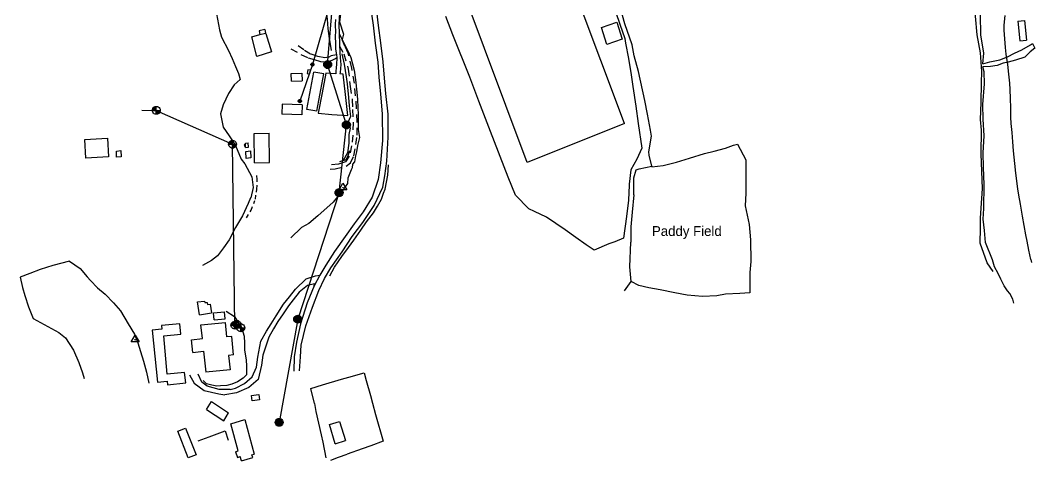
# Model space of a CAD drawing. Extents: x 324241 to 324894, y 3048252 to 3048939.
# Drawn here: x 324241 to 324882, y 3048252 to 3048531 of the extents above; entities that cross this region are included whole.
import ezdxf
from ezdxf.enums import TextEntityAlignment as Align

# ---------------------------------------------------------------- set-up
doc = ezdxf.new("R2010")
doc.units = 0
doc.header["$MEASUREMENT"] = 0
for name, pattern in [('89', [0]), ('93', [0]), ('COUNTY_BOUNDARY_1', [15, 2.5, -2, 2, -2, 2, -2, 2.5]), ('CROSSED_LINE', [0]), ('GEOGRAPHICAL', [12.5, 4.5, -3.5, 4.5])]:
    doc.linetypes.add(name, pattern=pattern)
for name, color, linetype in [('BOUNDARY', 255, 'Continuous'), ('BUILDING', 255, 'Continuous'), ('DEFAULT', 255, 'Continuous'), ('Drainage', 255, 'Continuous'), ('ELECTRIC', 255, 'Continuous'), ('RELIEF', 255, 'Continuous'), ('SEWERAGE', 255, 'Continuous'), ('SURVEY', 255, 'Continuous'), ('TELECOM', 255, 'Continuous'), ('WATER', 255, 'Continuous')]:
    doc.layers.add(name, color=color, linetype=linetype)
doc.layers.add('ROAD', color=6, linetype='Continuous', lineweight=30)

# ---------------------------------------------------------------- blocks, each defined once
blk = doc.blocks.new('035')
at = {"color": 0, "linetype": 'Continuous'}
for p, q in [((-0.5, -0.29), (0, 0.58)), ((-0.03, 0), (-0.02, 0.02)), ((-0.02, -0.02), (-0.03, 0)), ((-0.03, 0), (0.03, 0)), ((-0.02, 0.02), (0, 0.03)), ((0.02, 0.02), (-0.02, -0.02)), ((-0.02, 0.02), (0.02, -0.02)), ((0, 0.58), (0.5, -0.29)), ((0, 0.03), (0.02, 0.02)), ((0, -0.03), (0, 0.03)), ((0.02, 0.02), (0.03, 0)), ((0.03, 0), (0.02, -0.02)), ((0.5, -0.29), (-0.5, -0.29)), ((0, -0.03), (-0.02, -0.02)), ((0.02, -0.02), (0, -0.03))]:
    blk.add_line(p, q, dxfattribs=at)
blk = doc.blocks.new('048')
at = {"color": 0, "linetype": 'Continuous'}
for p, q in [((0, 0.5), (-0.5, 0)), ((-0.5, 0), (-0.48, 0.13)), ((-0.48, -0.13), (-0.5, 0)), ((-0.5, 0), (0.5, 0)), ((-0.48, 0.13), (-0.43, 0.25)), ((0, 0.13), (-0.48, 0.13)), ((-0.43, 0.25), (-0.35, 0.35)), ((-0.43, 0), (-0.43, 0.25)), ((-0.43, 0.25), (0, 0.25)), ((-0.35, 0.35), (-0.25, 0.43)), ((0, 0.35), (-0.35, 0)), ((-0.35, 0), (-0.35, 0.35)), ((-0.35, 0.35), (0, 0.35)), ((-0.25, 0.43), (-0.13, 0.48)), ((-0.25, 0), (-0.25, 0.43)), ((-0.25, 0.43), (0, 0.43)), ((0, 0.25), (-0.25, 0)), ((-0.13, 0.48), (0, 0.5)), ((-0.13, 0.48), (-0.13, 0)), ((-0.13, 0), (0, 0.13)), ((0, 0.5), (0.13, 0.48)), ((0, -0.5), (0, 0.5)), ((0.13, 0), (0, -0.13)), ((0, -0.25), (0.25, 0)), ((0.35, 0), (0, -0.35)), ((0, -0.5), (0.5, 0)), ((0.13, 0.48), (0.25, 0.43)), ((0.13, -0.48), (0.13, 0)), ((0.25, 0.43), (0.35, 0.35)), ((0.25, 0), (0.25, -0.43)), ((0.35, 0.35), (0.43, 0.25)), ((0.35, -0.35), (0.35, 0)), ((0.43, 0.25), (0.48, 0.13)), ((0.43, 0), (0.43, -0.25)), ((0.48, 0.13), (0.5, 0)), ((0.5, 0), (0.48, -0.13)), ((-0.43, -0.25), (-0.48, -0.13)), ((-0.35, -0.35), (-0.43, -0.25)), ((-0.25, -0.43), (-0.35, -0.35)), ((-0.13, -0.48), (-0.25, -0.43)), ((0, -0.5), (-0.13, -0.48)), ((0, -0.13), (0.48, -0.13)), ((0.43, -0.25), (0, -0.25)), ((0, -0.35), (0.35, -0.35)), ((0.25, -0.43), (0, -0.43)), ((0.13, -0.48), (0, -0.5)), ((0.25, -0.43), (0.13, -0.48)), ((0.35, -0.35), (0.25, -0.43)), ((0.43, -0.25), (0.35, -0.35)), ((0.48, -0.13), (0.43, -0.25))]:
    blk.add_line(p, q, dxfattribs=at)
blk = doc.blocks.new('S038')
at = {"color": 0, "linetype": 'Continuous'}
for p, q in [((-0.5, 0), (0, 0.5)), ((-0.5, 0), (-0.48, 0.13)), ((-0.48, -0.13), (-0.5, 0)), ((0, -0.5), (-0.5, 0)), ((-0.5, 0), (0.5, 0)), ((-0.48, -0.13), (0.13, 0.48)), ((-0.48, 0.13), (-0.43, 0.25)), ((0.13, -0.48), (-0.48, 0.13)), ((-0.48, 0.13), (0.48, 0.13)), ((0.25, 0.43), (-0.43, -0.25)), ((-0.43, 0.25), (-0.35, 0.35)), ((0.43, 0.25), (-0.43, 0.25)), ((-0.43, 0.25), (0.25, -0.43)), ((-0.35, 0.35), (-0.25, 0.43)), ((-0.35, -0.35), (0.35, 0.35)), ((0.35, -0.35), (-0.35, 0.35)), ((-0.35, 0.35), (0.35, 0.35)), ((-0.35, -0.35), (-0.35, 0.35)), ((-0.25, 0.43), (-0.13, 0.48)), ((0.43, -0.25), (-0.25, 0.43)), ((-0.25, 0.43), (-0.25, -0.43)), ((-0.25, -0.43), (0.43, 0.25)), ((-0.13, 0.48), (0, 0.5)), ((-0.13, -0.48), (-0.13, 0.48)), ((-0.13, 0.48), (0.48, -0.13)), ((0.48, 0.13), (-0.13, -0.48)), ((0, 0.5), (0.13, 0.48)), ((0.5, 0), (0, 0.5)), ((0, 0.5), (0, -0.5)), ((0, -0.5), (0.5, 0)), ((0.13, 0.48), (0.25, 0.43)), ((0.13, 0.48), (0.13, -0.48)), ((0.25, 0.43), (0.35, 0.35)), ((0.25, -0.43), (0.25, 0.43)), ((0.35, 0.35), (0.43, 0.25)), ((0.35, 0.35), (0.35, -0.35)), ((0.43, 0.25), (0.48, 0.13)), ((0.48, 0.13), (0.5, 0)), ((0.5, 0), (0.48, -0.13)), ((-0.43, -0.25), (-0.48, -0.13)), ((0.48, -0.13), (-0.48, -0.13)), ((-0.35, -0.35), (-0.43, -0.25)), ((-0.43, -0.25), (0.43, -0.25)), ((-0.25, -0.43), (-0.35, -0.35)), ((0.35, -0.35), (-0.35, -0.35)), ((-0.13, -0.48), (-0.25, -0.43)), ((0, -0.5), (-0.13, -0.48)), ((0.13, -0.48), (0, -0.5)), ((0.25, -0.43), (0.13, -0.48)), ((0.35, -0.35), (0.25, -0.43)), ((0.43, -0.25), (0.35, -0.35)), ((0.48, -0.13), (0.43, -0.25))]:
    blk.add_line(p, q, dxfattribs=at)

msp = doc.modelspace()

# ---------------------------------------------------------------- linework, layer by layer
at = {"layer": 'BOUNDARY', "color": 3, "linetype": 'Continuous'}
msp.add_line((324622.87, 3048465.27, 2560.26), (324582.57, 3048572.6, 2562.01), dxfattribs=at)
at = {"layer": 'BOUNDARY', "color": 3, "linetype": '93'}
for p, q in [((324640.07, 3048438.31, 2560.24), (324640.23, 3048437.82, 2560.21)), ((324628.86, 3048420.16, 2560.17), (324628.85, 3048430.91, 2560.22)), ((324879.96, 3048379.23, 2558.37), (324880.35, 3048377.25, 2558.32)), ((324622.85, 3048359.44, 2559.43), (324627.05, 3048365.3, 2559.48)), ((324426.62, 3048288.1, 2564.2), (324427.65, 3048283.09, 2564.26)), ((324432.03, 3048263.54, 2564.8), (324433.97, 3048253.71, 2564.98))]:
    msp.add_line(p, q, dxfattribs=at)
at = {"layer": 'BOUNDARY', "color": 3, "linetype": 'CROSSED_LINE'}
for points in [[(324569.38, 3048596.12, 2562.45), (324574.2, 3048597.83, 2562.65), (324579.97, 3048599.73, 2562.44), (324584.66, 3048590.53, 2562.58), (324587.94, 3048583.67, 2562.3), (324591.29, 3048576.75, 2562.13), (324598, 3048573.09, 2562), (324600.64, 3048572.53, 2561.95), (324604.59, 3048569.18, 2561.91), (324605.98, 3048565.7, 2561.77), (324610.45, 3048554.38, 2561.68), (324614.68, 3048543.75, 2561.62), (324619.85, 3048528.24, 2561.25), (324623.05, 3048519.04, 2561.15), (324623.43, 3048516.22, 2561), (324625.39, 3048506.44, 2560.83), (324627.03, 3048496.03, 2560.73), (324628.04, 3048488.74, 2560.61), (324629.93, 3048476.3, 2560.79), (324631.58, 3048465.28, 2560.65), (324633.78, 3048449.79, 2560.38), (324630.58, 3048442.84, 2560.25)], [(324630.58, 3048442.84, 2560.25), (324626.81, 3048435.98, 2560.02), (324625.78, 3048426.98, 2560.22), (324625.78, 3048426.33, 2560.19), (324625.34, 3048416.87, 2560.86), (324624.09, 3048406.39, 2559.79), (324622.23, 3048392.78, 2559.89), (324616.71, 3048390.51, 2559.86), (324612.89, 3048389.25, 2560.07), (324603.63, 3048385.07, 2559.98), (324598.63, 3048388.54, 2560.03), (324592.15, 3048393.12, 2559.97), (324585.37, 3048398.09, 2560.08), (324573.42, 3048405.97, 2560.06), (324566.01, 3048409.7, 2560.4), (324562.41, 3048411.41, 2560.36), (324553.89, 3048419.96, 2560.61), (324549.25, 3048431.33, 2560.73), (324538.08, 3048460.16, 2561.08), (324530.73, 3048479.56, 2561.34), (324524.93, 3048494.74, 2561.84), (324514.18, 3048521.42, 2562.07), (324509.76, 3048532.95, 2562.33)]]:
    msp.add_polyline3d(points, dxfattribs=at)
at = {"layer": 'BOUNDARY', "color": 3, "linetype": 'Continuous'}
for points in [[(324622.87, 3048465.27, 2560.26), (324561.32, 3048440.59, 2560.56), (324520.79, 3048549.11, 2562.45), (324582.57, 3048572.6, 2562.01)], [(324353.1, 3048264.39, 2583.42), (324359.99, 3048267.02, 2583.38), (324370.14, 3048270.85, 2583.27), (324372.05, 3048264.92, 2583.38)]]:
    msp.add_polyline3d(points, dxfattribs=at)
at = {"layer": 'BOUNDARY', "color": 3, "linetype": '93'}
for points in [[(324628.85, 3048430.91, 2560.22), (324630.31, 3048436.05, 2560.21), (324632.09, 3048436.73, 2560.51), (324640.07, 3048438.31, 2560.24), (324638.36, 3048445.32, 2560.34), (324638.15, 3048447.48, 2560.45), (324639.85, 3048457.34, 2560.36), (324639.21, 3048461.21, 2560.46), (324637.5, 3048471.32, 2560.52), (324635.78, 3048479.91, 2560.61), (324631.63, 3048498.19, 2560.54), (324629.02, 3048508.19, 2560.74), (324627.67, 3048515.16, 2561.04), (324622.97, 3048528.34, 2560.98), (324619.74, 3048540.52, 2561.13)], [(324879.96, 3048379.23, 2558.37), (324878.75, 3048385.08, 2558.4), (324877.55, 3048390.93, 2558.47), (324876.84, 3048394.81, 2558.49), (324875.75, 3048400.74, 2558.51), (324874.68, 3048406.59, 2558.59), (324873.35, 3048414.34, 2558.58), (324872.39, 3048420.04, 2558.72), (324871.66, 3048424.06, 2558.78), (324870.4, 3048433.94, 2558.84), (324869.8, 3048440.04, 2558.77), (324869, 3048447.99, 2558.56), (324868.56, 3048453.78, 2558.74), (324868.07, 3048459.69, 2559.01), (324867.55, 3048465.38, 2558.98), (324867.28, 3048469.25, 2559.07), (324867.18, 3048475.24, 2558.94), (324867, 3048481.16, 2558.89), (324866.86, 3048486.81, 2558.97), (324866.59, 3048490.94, 2558.91), (324866.02, 3048496.59, 2559.03), (324865.45, 3048502.77, 2559.16), (324864.32, 3048509.28, 2559.53), (324863.94, 3048513.42, 2559.47), (324863.52, 3048519, 2559.29), (324863.08, 3048524.31, 2559.52), (324862.97, 3048527.53, 2559.53), (324863.68, 3048533.65, 2559.45)], [(324640.23, 3048437.82, 2560.21), (324647.28, 3048438.83, 2560.01), (324655.85, 3048440.84, 2559.97), (324663.98, 3048443.42, 2560.02), (324673.5, 3048446.27, 2559.84), (324679.69, 3048447.84, 2559.76), (324686.78, 3048449.7, 2559.51), (324691.92, 3048451.57, 2559.51), (324694.38, 3048452.21, 2559.35), (324699.71, 3048442.33, 2559.01), (324699.55, 3048432.86, 2558.9), (324699.6, 3048421.21, 2558.9), (324699.28, 3048413.27, 2558.67), (324701.72, 3048401.4, 2558.81), (324702.48, 3048391.76, 2558.04), (324702.79, 3048377.98, 2558.21), (324702.05, 3048370.92, 2558.01), (324702.08, 3048358.07, 2559.21), (324695.9, 3048357.75, 2558.52), (324686.65, 3048357.2, 2558.93), (324681.27, 3048356.32, 2558.91), (324672.1, 3048355.75, 2558.98), (324662.47, 3048356.61, 2559.02), (324654.74, 3048358.16, 2559.36), (324645.44, 3048360.13, 2559.53), (324638.34, 3048361.31, 2559.5), (324631.92, 3048362.76, 2559.7), (324627.05, 3048365.3, 2559.48), (324626.14, 3048374.61, 2559.72), (324626.82, 3048390.26, 2559.89)], [(324442.69, 3048441.35, 2578.41), (324446.69, 3048442.48, 2577.84), (324448.05, 3048445.03, 2577.36), (324449.03, 3048448.17, 2577.15)], [(324628.86, 3048420.16, 2560.17), (324627.66, 3048409.11, 2559.99), (324626.78, 3048400, 2560.03), (324626.82, 3048390.26, 2559.89)], [(324426.62, 3048288.1, 2564.2), (324424.51, 3048297.63, 2564.45), (324431.71, 3048299.88, 2563.88), (324443.71, 3048303.41, 2563.33), (324448.53, 3048304.82, 2563.08), (324458.19, 3048307.46, 2562.72), (324459.32, 3048302.75, 2562.62), (324462.1, 3048293.08, 2562.74), (324463.41, 3048288.21, 2562.79), (324465.36, 3048281.14, 2562.94), (324470.09, 3048264.2, 2563.46), (324462.35, 3048261.39, 2563.82), (324456.83, 3048259.44, 2564.08), (324447.4, 3048256.1, 2564.53)], [(324427.65, 3048283.09, 2564.26), (324429.3, 3048275.71, 2564.56), (324430.97, 3048268.29, 2564.78), (324432.03, 3048263.54, 2564.8)], [(324437.04, 3048252.23, 2564.94), (324441.92, 3048254.21, 2564.73), (324447.4, 3048256.1, 2564.53)]]:
    msp.add_polyline3d(points, dxfattribs=at)
at = {"layer": 'BUILDING', "color": 12, "linetype": 'Continuous'}
for p, q in [((324395.22, 3048524.86, 2576.63), (324391.63, 3048523.96, 2576.63)), ((324412.24, 3048492.07, 2575.73), (324412.01, 3048496.88, 2576.36)), ((324412.24, 3048492.07, 2575.73), (324418.91, 3048492.39, 2576.23)), ((324352.69, 3048352.47, 2583.11), (324357.11, 3048352.93, 2582.05)), ((324353.93, 3048344.28, 2583.24), (324352.69, 3048352.47, 2583.11)), ((324370.12, 3048341.78, 2582.98), (324369.69, 3048346.18, 2583.02)), ((324353.93, 3048344.28, 2583.24), (324361.58, 3048345.53, 2583.13)), ((324363.23, 3048341.13, 2583.33), (324370.12, 3048341.78, 2582.98)), ((324354.86, 3048337.86, 2583.28), (324370.37, 3048339.35, 2583.3)), ((324331.3, 3048330.9, 2583.15), (324342.13, 3048331.93, 2583.06)), ((324373.33, 3048309.39, 2582.86), (324357.93, 3048307.92, 2582.94)), ((324358.46, 3048284.4, 2583.66), (324369.39, 3048277.2, 2582.45)), ((324369.39, 3048277.2, 2582.45), (324372.41, 3048282.11, 2581.35)), ((324345.19, 3048272.52, 2583.27), (324351.77, 3048255.51, 2584.15)), ((324439.8, 3048262.65, 2563.91), (324436.14, 3048274.83, 2563.84)), ((324439.8, 3048262.65, 2563.91), (324446.24, 3048264.59, 2563.88)), ((324351.77, 3048255.51, 2584.15), (324346.87, 3048253.62, 2583.27)), ((324380.5, 3048251.88, 2583.12), (324379.65, 3048254.53, 2584.26)), ((324380.5, 3048251.88, 2583.12), (324387.64, 3048254.01, 2582.23)), ((324387.12, 3048255.63, 2582.23), (324388.63, 3048256.08, 2582.23)), ((324387.64, 3048254.01, 2582.23), (324387.12, 3048255.63, 2582.23))]:
    msp.add_line(p, q, dxfattribs=at)
for points in [[(324608.27, 3048526.14, 2561.2), (324617.9, 3048529.38, 2561.2), (324621.37, 3048518.65, 2561.16)], [(324621.37, 3048518.65, 2561.16), (324611.75, 3048515.41, 2561.15), (324608.27, 3048526.14, 2561.2)], [(324871.64, 3048530.02, 2559.96), (324875.91, 3048530.52, 2559.87), (324877.2, 3048518.09, 2559.87)], [(324871.64, 3048530.02, 2559.96), (324872.93, 3048517.58, 2559.9), (324877.2, 3048518.09, 2559.87)], [(324390.26, 3048507.81, 2576.48), (324387.18, 3048520.12, 2576.63), (324392.21, 3048521.63, 2576.63)], [(324395.22, 3048524.86, 2576.63), (324395.8, 3048522.53, 2576.84), (324395.97, 3048522.25, 2576.82), (324399.61, 3048510.63, 2576.48), (324390.26, 3048507.81, 2576.48)], [(324391.63, 3048523.96, 2576.63), (324392.21, 3048521.63, 2576.63), (324395.8, 3048522.53, 2576.84)], [(324412.01, 3048496.88, 2576.36), (324418.68, 3048497.19, 2576.23), (324418.91, 3048492.39, 2576.23)], [(324428.21, 3048473.08, 2576.23), (324421.89, 3048474.25, 2576.23), (324426.26, 3048497.89, 2575.94)], [(324428.21, 3048473.08, 2576.23), (324432.58, 3048496.72, 2575.9), (324426.26, 3048497.89, 2575.94)], [(324418.9, 3048477.23, 2576.38), (324406.3, 3048477.65, 2576.45), (324406.1, 3048471.26, 2576.89)], [(324418.9, 3048477.23, 2576.38), (324418.69, 3048470.83, 2576.38), (324406.1, 3048471.26, 2576.89)], [(324281.36, 3048455.15, 2585.84), (324295.68, 3048456, 2584.91), (324296.39, 3048444.29, 2585.05)], [(324296.39, 3048444.29, 2585.05), (324282.07, 3048443.44, 2585.84), (324281.36, 3048455.15, 2585.84)], [(324388.83, 3048440.47, 2579.47), (324388.64, 3048459.06, 2579.17), (324398.06, 3048459.15, 2579.17)], [(324388.83, 3048440.47, 2579.47), (324398.26, 3048440.55, 2579.44), (324398.06, 3048459.15, 2579.17)], [(324357.11, 3048352.93, 2582.05), (324357.33, 3048351.94, 2582.11), (324358.8, 3048352.02, 2582.12), (324359, 3048350.81, 2582.21), (324360.74, 3048350.99, 2582.4), (324361.58, 3048345.53, 2583.13)], [(324363.23, 3048341.13, 2583.33), (324362.79, 3048345.53, 2583.33), (324369.69, 3048346.18, 2583.02)], [(324342.13, 3048331.93, 2583.06), (324341.55, 3048338.6, 2583.1), (324330.02, 3048337.57, 2583.22), (324330.22, 3048335.15, 2583.18), (324324.05, 3048334.57, 2583.24), (324327.37, 3048301.57, 2584.39), (324333.51, 3048302.33, 2583.17), (324333.7, 3048299.97, 2583.15), (324345.3, 3048301.09, 2582.93), (324344.51, 3048307.74, 2582.76), (324333.49, 3048306.69, 2583.2), (324331.3, 3048330.9, 2583.15)], [(324349.7, 3048320.46, 2582.88), (324348.93, 3048328.45, 2582.94), (324355.77, 3048329.16, 2583.03), (324354.86, 3048337.86, 2583.28)], [(324375.52, 3048318.84, 2582.88), (324374.48, 3048330.5, 2582.82), (324371.26, 3048330.24, 2583.29), (324370.37, 3048339.35, 2583.3)], [(324349.7, 3048320.46, 2582.88), (324356.53, 3048321.17, 2582.88), (324357.93, 3048307.92, 2582.94)], [(324375.52, 3048318.84, 2582.88), (324372.31, 3048318.58, 2582.88), (324373.33, 3048309.39, 2582.86)], [(324358.46, 3048284.4, 2583.66), (324361.49, 3048289.32, 2583.66), (324372.41, 3048282.11, 2581.35)], [(324373.8, 3048275.26, 2583.36), (324382.64, 3048277.9, 2583.36), (324388.63, 3048256.08, 2582.23)], [(324436.14, 3048274.83, 2563.84), (324442.57, 3048276.77, 2563.84), (324446.24, 3048264.59, 2563.88)], [(324346.87, 3048253.62, 2583.27), (324340.29, 3048270.63, 2583.27), (324345.19, 3048272.52, 2583.27)], [(324376.82, 3048257.53, 2583.23), (324378.53, 3048258.04, 2583.23), (324373.8, 3048275.26, 2583.36)], [(324376.82, 3048257.53, 2583.23), (324377.94, 3048254.02, 2584.26), (324379.65, 3048254.53, 2584.26)]]:
    msp.add_polyline3d(points, dxfattribs=at)
at = {"layer": 'BUILDING', "color": 16, "linetype": 'Continuous'}
msp.add_polyline3d([(324436.42, 3048368.97, 2565.8), (324439.45, 3048374.41, 2565.8), (324444.08, 3048381.2, 2565.83), (324448.29, 3048386.83, 2565.75), (324451.64, 3048391.46, 2565.7), (324456.09, 3048397.84, 2565.67), (324459.66, 3048403.17, 2565.63), (324464.08, 3048408.75, 2565.53), (324466.51, 3048412.92, 2565.54), (324469.02, 3048417.43, 2565.41), (324470.34, 3048421.27, 2565.32), (324471.43, 3048423.75, 2565.35), (324472.3, 3048428.15, 2565.24), (324473.14, 3048432.55, 2565.23), (324473.63, 3048439.18, 2564.99)], dxfattribs=at)
at = {"layer": 'DEFAULT', "color": 9, "linetype": 'Continuous'}
for points in [[(324383.13, 3048450.16, 2579.24), (324383.07, 3048452.84, 2579.23), (324384.85, 3048453.08, 2579.38)], [(324383.13, 3048450.16, 2579.24), (324384.91, 3048450.4, 2579.24), (324384.85, 3048453.08, 2579.38)]]:
    msp.add_polyline3d(points, dxfattribs=at)
at = {"layer": 'Drainage', "color": 5, "linetype": 'Continuous'}
for points in [[(324848.96, 3048498.26, 2557.1), (324848.17, 3048510.14, 2557.33), (324846.08, 3048521.52, 2557.41), (324845.01, 3048533.28, 2557.35), (324843.38, 3048542.45, 2557.8)], [(324849.47, 3048503.1, 2558.22), (324853.97, 3048504.45, 2558.69), (324860.27, 3048505.58, 2558.94), (324865.09, 3048507.51, 2559.11), (324869.68, 3048509.86, 2559.51), (324874.14, 3048512.03, 2559.71), (324879.81, 3048515.15, 2559.6), (324880.96, 3048516.03, 2559.79), (324882.39, 3048512.92, 2559.88), (324879.6, 3048510.64, 2559.73), (324876.04, 3048507.35, 2559.89), (324870.29, 3048505.41, 2559.69), (324865.5, 3048504.15, 2559.09), (324862.5, 3048503.5, 2559.07), (324858.57, 3048502.05, 2558.72), (324854.45, 3048501.5, 2558.65), (324849.56, 3048501.26, 2558.26)], [(324856.03, 3048371.74, 2556.56), (324852.26, 3048377.06, 2556.5), (324847.85, 3048389.6, 2556.36), (324848.04, 3048399.05, 2556.62), (324848.17, 3048405.32, 2556.19), (324848.56, 3048411.82, 2556.36), (324849.42, 3048424.15, 2556.99), (324848.69, 3048440.53, 2556.77), (324848.57, 3048446.15, 2556.98), (324848.65, 3048461.21, 2556.94), (324848.19, 3048467.95, 2556.85), (324848.59, 3048478.55, 2557.06), (324848.66, 3048490.97, 2556.72), (324848.96, 3048498.26, 2557.1)]]:
    msp.add_polyline3d(points, dxfattribs=at)
at = {"layer": 'ELECTRIC', "color": 12, "linetype": 'Continuous'}
for points in [[(324438.51, 3048548.25, 2575.88), (324425.44, 3048502.69, 2575.32), (324417.45, 3048479.51, 2576.27)], [(324317.44, 3048473.87, 2583.83), (324326.64, 3048473.65, 2583.32), (324374.87, 3048452.21, 2582.75)], [(324377.69, 3048338.14, 2582.76), (324376.3, 3048337.68, 2582.81), (324374.87, 3048452.21, 2582.75)]]:
    msp.add_polyline3d(points, dxfattribs=at)
at = {"layer": 'RELIEF', "color": 2, "linetype": '89'}
for p, q in [((324376.76, 3048451.36, 2582.64), (324380.38, 3048442.82, 2582.66)), ((324447.51, 3048446.76, 2578.45), (324444.93, 3048441.98, 2578.6)), ((324380.42, 3048336.77, 2582.65), (324382.13, 3048330.76, 2582.61))]:
    msp.add_line(p, q, dxfattribs=at)
for points in [[(324454.7, 3048587.28, 2567.42), (324453.97, 3048581.29, 2568.07), (324452.37, 3048575.47, 2569.04), (324450.69, 3048570.23, 2569.76), (324449.69, 3048563.21, 2570.52), (324447.81, 3048557.4, 2571.16), (324447.33, 3048552.99, 2571.37), (324444.87, 3048545.95, 2571.68), (324443.52, 3048537.6, 2571.65), (324442.5, 3048529.65, 2572.01), (324445.03, 3048521.89, 2572.77), (324444.24, 3048518.54, 2572.99), (324447.83, 3048511.33, 2572.92), (324449.69, 3048507.05, 2572.65), (324451.78, 3048499.08, 2572.72), (324452.69, 3048492.89, 2572.68), (324453.46, 3048485.17, 2572.99), (324453.92, 3048480.47, 2573.27), (324454.21, 3048475.54, 2573.77), (324454.34, 3048470.85, 2574.18), (324454.35, 3048461.63, 2575.17), (324455.23, 3048456.43, 2575.55), (324454.01, 3048451.49, 2576.21), (324453.39, 3048447.33, 2576.46)], [(324436.96, 3048546.06, 2575.55), (324435.38, 3048545.86, 2575.53), (324434.19, 3048542.86, 2575.46), (324433.79, 3048537.04, 2575.5), (324434.65, 3048531.39, 2575.58), (324435.16, 3048525.4, 2575.69), (324436.04, 3048519.1, 2575.64), (324436.56, 3048515.44, 2575.68), (324437.29, 3048511.43, 2575.83)], [(324350.64, 3048542.53, 2582.47), (324351.09, 3048542.28, 2582.47), (324356.94, 3048540.81, 2582.45), (324362.64, 3048539.75, 2582.55), (324364.79, 3048534.66, 2582.47), (324366.54, 3048524.64, 2582.32), (324367.81, 3048519.98, 2582.29), (324372.21, 3048511.46, 2582.32), (324374.71, 3048506.48, 2582.23), (324376.77, 3048501.4, 2582.2), (324378.72, 3048497, 2582.32), (324379.79, 3048493.21, 2582.07), (324375.9, 3048489.75, 2582.16), (324372.22, 3048484.38, 2582.06), (324368.84, 3048477.13, 2582.45), (324367.28, 3048471.44, 2582.51), (324368.91, 3048463.02, 2582.59), (324372.73, 3048457.53, 2582.36), (324376.76, 3048451.36, 2582.64)], [(324849.47, 3048503.1, 2558.22), (324850.25, 3048509.94, 2558.22), (324848.36, 3048521.37, 2558.51), (324848.13, 3048534.07, 2558.55), (324846.31, 3048542.95, 2558.74)], [(324444.09, 3048509.38, 2574.58), (324445.45, 3048502.86, 2575.34), (324446.76, 3048494.92, 2575.92), (324447.4, 3048490.44, 2576), (324448.27, 3048481.73, 2576.16), (324448.65, 3048476.59, 2576.23), (324449.6, 3048469.81, 2576.68)], [(324869.22, 3048351.64, 2557.56), (324868.47, 3048354.17, 2557.47), (324866.69, 3048357.64, 2557.36), (324865.13, 3048359.33, 2557.53), (324863, 3048362.51, 2557.04), (324860.88, 3048366.69, 2557.19), (324859.27, 3048370.46, 2557.16), (324856.98, 3048374.52, 2557.19), (324855.6, 3048378.95, 2557.36), (324851.21, 3048389.98, 2557.29), (324850.65, 3048397.59, 2557.21), (324849.83, 3048404.84, 2557.35), (324850.25, 3048411.5, 2557.38), (324850.36, 3048426.66, 2557.54), (324850, 3048437.39, 2557.59), (324849.85, 3048446.84, 2557.77), (324850.43, 3048457.48, 2557.85), (324849.71, 3048468.13, 2557.94), (324849.46, 3048477.42, 2557.98), (324850.64, 3048490.35, 2558.19), (324850.46, 3048498.02, 2558.29), (324849.56, 3048501.26, 2558.26)], [(324449.6, 3048469.81, 2576.68), (324447.8, 3048465.97, 2578.12), (324448.6, 3048464.6, 2578.43), (324449.32, 3048462.4, 2578.8), (324448.55, 3048458.26, 2578.79), (324448.47, 3048452.95, 2578.36), (324447.51, 3048446.76, 2578.45)], [(324380.38, 3048442.82, 2582.66), (324382.59, 3048439.9, 2582.47), (324387.09, 3048431.55, 2582.68), (324387.99, 3048424.8, 2582.62), (324386.39, 3048418.24, 2582.97), (324386.31, 3048418.26, 2583.06), (324384.84, 3048414.73, 2583.2), (324381.1, 3048406.84, 2583.11), (324376.68, 3048399.47, 2583.01), (324372.67, 3048391.71, 2583.21), (324369.17, 3048386.54, 2583.4), (324365.36, 3048381.65, 2583.34), (324361.51, 3048378.53, 2583.54), (324355.84, 3048375.42, 2583.43)], [(324453.39, 3048447.33, 2576.46), (324452.68, 3048444.79, 2576.83), (324452.13, 3048440.96, 2577.24), (324450.78, 3048439.5, 2577.56), (324450.49, 3048437.22, 2577.92), (324449.98, 3048435.92, 2577.74)], [(324449.98, 3048435.92, 2577.74), (324447.87, 3048430.82, 2578.36), (324447.65, 3048427.39, 2578.57), (324444.59, 3048423.1, 2578.66), (324442.02, 3048419.87, 2578.74), (324438.45, 3048415.43, 2578.78), (324428.83, 3048406.98, 2578.94), (324423.04, 3048402, 2579.05), (324418.59, 3048399.4, 2579.15), (324411.8, 3048393.05, 2579.58)], [(324271.66, 3048378.28, 2586.95), (324261.25, 3048375.54, 2587.31), (324253.16, 3048372.91, 2587.6), (324246.61, 3048370.46, 2587.99), (324240.58, 3048368.05, 2588.24), (324242.08, 3048361.42, 2588.67), (324243.53, 3048356.39, 2588.25), (324245.81, 3048349.3, 2587.93), (324248.64, 3048341.91, 2587.96), (324264.89, 3048332.99, 2588.13), (324269.29, 3048329.7, 2588.05), (324274.27, 3048321.87, 2588), (324277.59, 3048313.97, 2587.66), (324279.95, 3048307.53, 2587.95), (324281.09, 3048303.95, 2587.66)], [(324271.66, 3048378.28, 2586.95), (324278.46, 3048373.56, 2586.7), (324282.9, 3048368.35, 2586.36), (324284.99, 3048365.88, 2586.01), (324289.33, 3048361.34, 2586.62), (324294.22, 3048357.32, 2586.26), (324299.53, 3048351.85, 2586.28), (324303.95, 3048346.83, 2586.04), (324308.81, 3048338.59, 2586.03), (324312.75, 3048332.05, 2585.74), (324315, 3048326.53, 2585.7), (324316.56, 3048321.07, 2585.66), (324318.48, 3048314.83, 2585.69), (324320.51, 3048307.94, 2585.69), (324321.86, 3048300.9, 2585.61)], [(324370.77, 3048346.47, 2582.97), (324376.14, 3048343.18, 2582.67), (324378.44, 3048339.46, 2582.75), (324380.42, 3048336.77, 2582.65)], [(324382.13, 3048330.76, 2582.61), (324382.38, 3048326.24, 2582.53), (324382.41, 3048322, 2582.55), (324383.52, 3048315.62, 2582.59), (324383.74, 3048312.03, 2582.68), (324383.77, 3048308.96, 2582.62), (324383.6, 3048306.33, 2582.64), (324381.65, 3048304.16, 2582.66), (324378.03, 3048301.9, 2582.69), (324374.41, 3048300.39, 2582.7), (324371.24, 3048299.55, 2582.75), (324367.15, 3048299.36, 2582.83), (324364.97, 3048299.13, 2582.79), (324361.68, 3048299.61, 2582.84), (324358.41, 3048300.46, 2582.91), (324356.24, 3048302.61, 2582.89)]]:
    msp.add_polyline3d(points, dxfattribs=at)
at = {"layer": 'RELIEF', "color": 2, "linetype": 'COUNTY_BOUNDARY_1'}
msp.add_polyline3d([(324383.75, 3048405.64, 2580.03), (324386.64, 3048410.48, 2579.57), (324389.33, 3048417.41, 2579.23), (324390.32, 3048423.8, 2579.38), (324390.52, 3048429.89, 2579.13), (324389.85, 3048434.26, 2579.55)], dxfattribs=at)
at = {"layer": 'ROAD', "color": 12, "linetype": 'GEOGRAPHICAL', "lineweight": 30}
for p, q in [((324442.32, 3048522.33, 2572.61), (324444.34, 3048517.88, 2573.01)), ((324442.52, 3048514.36, 2573.46), (324445.3, 3048509.33, 2572.82))]:
    msp.add_line(p, q, dxfattribs=at)
at = {"layer": 'ROAD', "color": 6, "linetype": 'Continuous', "lineweight": 30}
for points in [[(324454.41, 3048587.36, 2567.4), (324453.98, 3048585.11, 2567.67), (324452.28, 3048577.67, 2568.79), (324449.77, 3048567.65, 2570.07), (324447.29, 3048556.39, 2571.2), (324445.2, 3048547.97, 2571.69), (324443.31, 3048540.36, 2571.65), (324442.78, 3048538.01, 2571.72), (324442.58, 3048535.68, 2571.69), (324442.3, 3048531.83, 2571.82), (324442.17, 3048528.08, 2572.14), (324442.32, 3048522.33, 2572.61), (324442.56, 3048515.46, 2573.32)], [(324462.33, 3048537.52, 2564.9), (324463.85, 3048527.64, 2564.62), (324465.19, 3048516.1, 2564.43), (324466.74, 3048504.08, 2564.33), (324467.47, 3048494.68, 2564.34), (324468.46, 3048483.99, 2564.46), (324469.54, 3048471.52, 2564.5), (324469.74, 3048454.63, 2564.71), (324468.51, 3048440.49, 2564.93), (324467.01, 3048429.86, 2565.23), (324463.12, 3048418.73, 2565.31), (324457.59, 3048409.44, 2565.51), (324451.89, 3048401.73, 2565.71), (324446.03, 3048393.75, 2565.88), (324439.44, 3048384.3, 2565.94), (324433.79, 3048375.65, 2566.12), (324430.19, 3048369.4, 2566.13), (324426.54, 3048362.48, 2566.18), (324422.17, 3048351.72, 2566.17), (324417.83, 3048338.48, 2566.19), (324415.26, 3048326.95, 2566.24), (324413.77, 3048317.59, 2566.22), (324413.58, 3048308.52, 2566.32)], [(324417.33, 3048308.69, 2566.2), (324417.8, 3048317.64, 2566.15), (324418.33, 3048325.05, 2566.05), (324421.2, 3048337.18, 2566.1), (324425.52, 3048349.02, 2565.99), (324429.55, 3048359.67, 2566.04), (324432.96, 3048367.21, 2565.94), (324437.12, 3048374.02, 2565.8), (324444.15, 3048384.12, 2565.7), (324450.66, 3048393.74, 2565.65), (324457.22, 3048402.71, 2565.53), (324464.5, 3048413.39, 2565.38), (324470.02, 3048425.06, 2565.21), (324471.19, 3048432.14, 2565.15), (324472.4, 3048441.56, 2564.83), (324473.36, 3048456.58, 2564.7), (324473.41, 3048471.22, 2564.53), (324471.94, 3048484.31, 2564.41), (324470.91, 3048494, 2564.29), (324470.11, 3048504.43, 2564.38), (324468.65, 3048516.46, 2564.47), (324467.3, 3048527.37, 2564.55), (324466.21, 3048536.49, 2564.78)], [(324439.92, 3048531.23, 2571.92), (324439.78, 3048528.15, 2572.14), (324439.97, 3048522.66, 2572.7), (324439.82, 3048521.53, 2572.9), (324440.03, 3048514.93, 2573.57), (324440.05, 3048512.43, 2573.9), (324440.65, 3048508.89, 2574.2), (324440.91, 3048507.18, 2574.41), (324440.58, 3048502.46, 2575.02), (324440.39, 3048500.91, 2575.3), (324440.31, 3048498.06, 2575.63), (324440.22, 3048496.67, 2575.62), (324433.93, 3048497.1, 2575.82), (324431.54, 3048484.78, 2575.99), (324429.12, 3048471.8, 2576.25), (324437.77, 3048471.07, 2576.22), (324447.71, 3048470.3, 2576.31), (324446.43, 3048483.65, 2576.06), (324444.93, 3048496.63, 2575.78), (324442.84, 3048496.75, 2575.69)], [(324373.32, 3048297.02, 2580.44), (324376.78, 3048297.72, 2579.78), (324382.43, 3048300.7, 2578.76), (324387.27, 3048304.91, 2577.7), (324389.98, 3048311.13, 2576.53), (324390.84, 3048317.36, 2575.42), (324392.85, 3048327.62, 2573.75), (324396.46, 3048333.94, 2572.62), (324399.37, 3048338.5, 2571.69), (324402.37, 3048343.62, 2570.8), (324407.15, 3048351.01, 2569.66), (324410.84, 3048355.66, 2568.87), (324414.8, 3048360.49, 2568.22), (324421.55, 3048366.91, 2567.36), (324427.29, 3048368.88, 2566.52), (324430.19, 3048369.4, 2566.13)], [(324426.54, 3048362.48, 2566.18), (324426.78, 3048363.76, 2566.26), (324422.25, 3048362.77, 2567.2), (324417.04, 3048358.53, 2568.19), (324413.27, 3048353.77, 2568.81), (324410.33, 3048349.91, 2569.52), (324406.89, 3048344.82, 2570.41), (324403.44, 3048339.97, 2571.1), (324400.76, 3048335.33, 2572.1), (324397.89, 3048330.1, 2573.03), (324393.99, 3048318.6, 2575.05), (324393.19, 3048312.27, 2576.34), (324391.13, 3048303.22, 2577.7), (324385.19, 3048298.28, 2578.4), (324377.48, 3048294.75, 2579.87), (324369.99, 3048293.61, 2581)], [(324347.66, 3048306.3, 2582.59), (324350.67, 3048301.05, 2582.48), (324356.92, 3048296.43, 2582.32), (324366.11, 3048294.15, 2581.54), (324369.99, 3048293.61, 2581)], [(324373.32, 3048297.02, 2580.44), (324366.33, 3048296.94, 2581.57), (324358.74, 3048299.16, 2582.24), (324355.51, 3048301.6, 2582.5), (324353.07, 3048306.62, 2582.61)]]:
    msp.add_polyline3d(points, dxfattribs=at)
at = {"layer": 'ROAD', "color": 12, "linetype": 'GEOGRAPHICAL'}
for points in [[(324440.65, 3048508.89, 2574.2), (324437.37, 3048508.1, 2574.56), (324435.84, 3048507.38, 2574.9), (324433.36, 3048506.97, 2575.26), (324428.83, 3048507.66, 2575.52), (324424.21, 3048509.3, 2575.57), (324419.91, 3048511.87, 2575.64), (324414.87, 3048515.6, 2575.8)], [(324411.8, 3048512.64, 2575.85), (324418.16, 3048509.03, 2575.78), (324422.65, 3048506.93, 2575.68), (324426.49, 3048505.88, 2575.66), (324430.49, 3048504.5, 2575.64), (324435.14, 3048504.41, 2575.31), (324438, 3048505.31, 2574.92), (324439.58, 3048506.24, 2574.62), (324440.91, 3048507.18, 2574.41)]]:
    msp.add_polyline3d(points, dxfattribs=at)
at = {"layer": 'ROAD', "color": 12, "linetype": 'GEOGRAPHICAL', "lineweight": 30}
for points in [[(324436.71, 3048436.35, 2578.64), (324439.85, 3048436.73, 2578.56), (324446.82, 3048438.26, 2577.77), (324449.45, 3048440.36, 2577.39), (324451.68, 3048444.95, 2576.87), (324452.98, 3048451.98, 2576.11), (324453.7, 3048458.04, 2575.57), (324453.62, 3048466.55, 2574.64), (324453.35, 3048475.02, 2573.8), (324452.76, 3048482.9, 2573.12), (324451.99, 3048490.93, 2572.71), (324450.35, 3048500.44, 2572.9), (324447.95, 3048509.88, 2572.8), (324445.95, 3048514.23, 2573.1), (324445.57, 3048515.41, 2573.14), (324444.34, 3048517.88, 2573.01)], [(324445.3, 3048509.33, 2572.82), (324448.05, 3048499.79, 2572.91), (324449.31, 3048488.77, 2572.79), (324450.55, 3048480.27, 2573.18), (324450.81, 3048474.1, 2573.75), (324451.11, 3048465.79, 2574.86), (324450.95, 3048458.04, 2575.61), (324450.22, 3048451.22, 2576.32), (324448.7, 3048444.67, 2576.95), (324446.26, 3048440.99, 2577.5), (324441.96, 3048439.52, 2578.22), (324436.97, 3048439.09, 2578.52)]]:
    msp.add_polyline3d(points, dxfattribs=at)
at = {"layer": 'ROAD', "color": 12, "linetype": 'Continuous', "lineweight": 30}
msp.add_polyline3d([(324442.56, 3048515.46, 2573.32), (324442.52, 3048514.36, 2573.46), (324442.75, 3048511.57, 2573.99), (324442.85, 3048510.18, 2574.22), (324442.93, 3048506.92, 2574.76), (324443.34, 3048502.74, 2575.17), (324442.88, 3048497.59, 2575.74), (324442.84, 3048496.75, 2575.69)], dxfattribs=at)
at = {"layer": 'SEWERAGE', "color": 3, "linetype": 'GEOGRAPHICAL'}
for points in [[(324424.25, 3048499.16, 2575.97), (324422.49, 3048499.28, 2575.94), (324422.08, 3048496.9, 2575.98)], [(324422.08, 3048496.9, 2575.98), (324423.85, 3048496.77, 2575.98), (324424.25, 3048499.16, 2575.97)], [(324301.35, 3048447.77, 2584.92), (324304.13, 3048448.15, 2584.83), (324304.38, 3048444.27, 2584.91), (324301.54, 3048444.11, 2584.89), (324301.35, 3048447.77, 2584.92)], [(324383.28, 3048447.61, 2579.37), (324386.14, 3048448.01, 2579.24), (324386.41, 3048443.61, 2579.15)], [(324386.41, 3048443.61, 2579.15), (324383.55, 3048443.21, 2579.15), (324383.28, 3048447.61, 2579.37)], [(324387.33, 3048289.79, 2575.09), (324386.91, 3048293.26, 2575.1), (324391.48, 3048293.84, 2575.1)], [(324391.48, 3048293.84, 2575.1), (324391.9, 3048290.37, 2575.09), (324387.33, 3048289.79, 2575.09)]]:
    msp.add_polyline3d(points, dxfattribs=at)
at = {"layer": 'TELECOM', "color": 16, "linetype": 'Continuous'}
for p, q in [((324435.04, 3048502.64, 2575.69), (324439.06, 3048550.24, 2575.94)), ((324446.92, 3048464.44, 2578.6), (324435.04, 3048502.64, 2575.69)), ((324442.28, 3048421.55, 2578.68), (324446.92, 3048464.44, 2578.6)), ((324442.28, 3048421.55, 2578.68), (324416.13, 3048341.47, 2566.8)), ((324416.13, 3048341.47, 2566.8), (324404.36, 3048276.17, 2572.92))]:
    msp.add_line(p, q, dxfattribs=at)
at = {"layer": 'WATER', "color": 9, "linetype": 'Continuous'}
for points in [[(324382.79, 3048451.9, 2579.54), (324382.25, 3048451.84, 2579.56), (324382.34, 3048451.06, 2579.55)], [(324382.34, 3048451.06, 2579.55), (324382.88, 3048451.11, 2579.55), (324382.79, 3048451.9, 2579.54)]]:
    msp.add_polyline3d(points, dxfattribs=at)

# ---------------------------------------------------------------- block references
at = {"layer": 'ELECTRIC', "color": 12}
for p, xscale, yscale, zscale in [((324425.44, 3048502.69, 2575.32), 2, 2, 2), ((324326.64, 3048473.65, 2583.32), 5, 5, 5), ((324417.45, 3048479.51, 2576.27), 2, 2, 2), ((324374.87, 3048452.21, 2582.75), 5, 5, 5), ((324376.3, 3048337.68, 2582.81), 5, 5, 5), ((324377.69, 3048338.14, 2582.76), 5, 5, 5), ((324380.06, 3048336.05, 2582.68), 5, 5, 5)]:
    msp.add_blockref('048', p, dxfattribs=dict(at, xscale=xscale, yscale=yscale, zscale=zscale))
at = {"layer": 'SURVEY', "color": 13, "xscale": 5, "yscale": 5, "zscale": 5}
for p in [(324444.75, 3048424.72, 2578.69), (324313.23, 3048328.49, 2585.81)]:
    msp.add_blockref('035', p, dxfattribs=at)
at = {"layer": 'TELECOM', "color": 16, "xscale": 5, "yscale": 5, "zscale": 5}
for p in [(324435.04, 3048502.64, 2575.69), (324446.92, 3048464.44, 2578.6), (324442.28, 3048421.55, 2578.68), (324416.13, 3048341.47, 2566.8), (324404.36, 3048276.17, 2572.92)]:
    msp.add_blockref('S038', p, dxfattribs=at)

# ---------------------------------------------------------------- texts
at = {"layer": 'DEFAULT', "color": 1}
msp.add_text('Paddy Field', height=6.25, dxfattribs=at).set_placement((324640.23, 3048392.26, -10000), align=Align.BOTTOM_LEFT)

doc.saveas('drawing.dxf')
